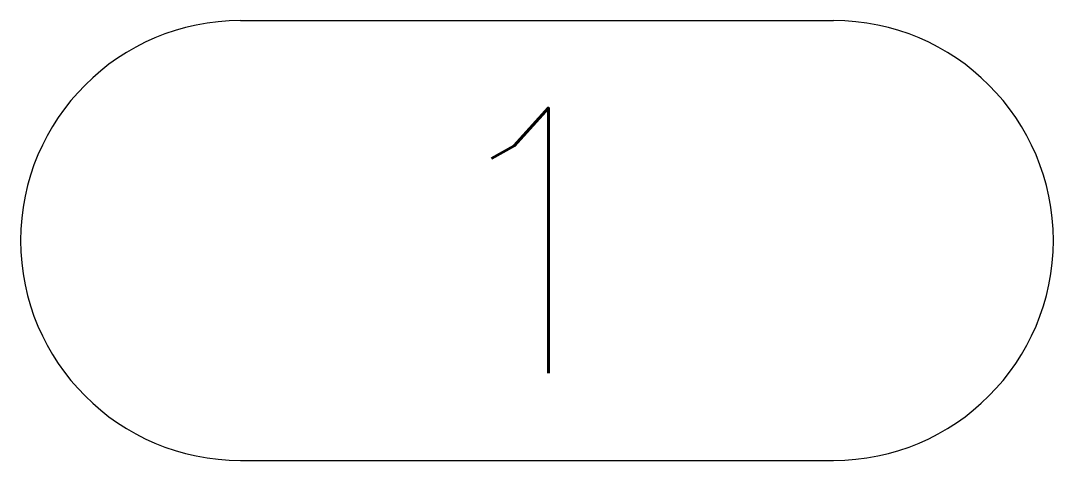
# Model space of a CAD drawing. Extents: x 1139.77 to 1140.135, y 1190.44 to 1190.596.
import ezdxf
from ezdxf.enums import TextEntityAlignment as Align

# ---------------------------------------------------------------- set-up
doc = ezdxf.new("R2010")
doc.units = 0
doc.header["$LTSCALE"] = 48
doc.header["$MEASUREMENT"] = 0
doc.layers.get('0').update_dxf_attribs({"linetype": 'CONTINUOUS'})
doc.styles.add('ROMANS', font='romans.shx', dxfattribs={"width": 0.9, "height": 4.5})

msp = doc.modelspace()

# ---------------------------------------------------------------- linework, layer by layer
at = {"color": 3}
for p, q in [((1139.84767, 1190.59566), (1140.05725, 1190.59566)), ((1139.84767, 1190.44022), (1140.05725, 1190.44022))]:
    msp.add_line(p, q, dxfattribs=at)
for centre, start, end in [((1139.84767, 1190.51794), 90, 270), ((1140.05725, 1190.51794), 270, 90)]:
    msp.add_arc(centre, 0.07772, start, end, dxfattribs=at)

# ---------------------------------------------------------------- texts
at = {"color": 1, "style": 'ROMANS'}
msp.add_attdef('1', text='', height=0.09375, dxfattribs=at).set_placement((1139.95246, 1190.51794), align=Align.MIDDLE)

doc.saveas('drawing.dxf')
